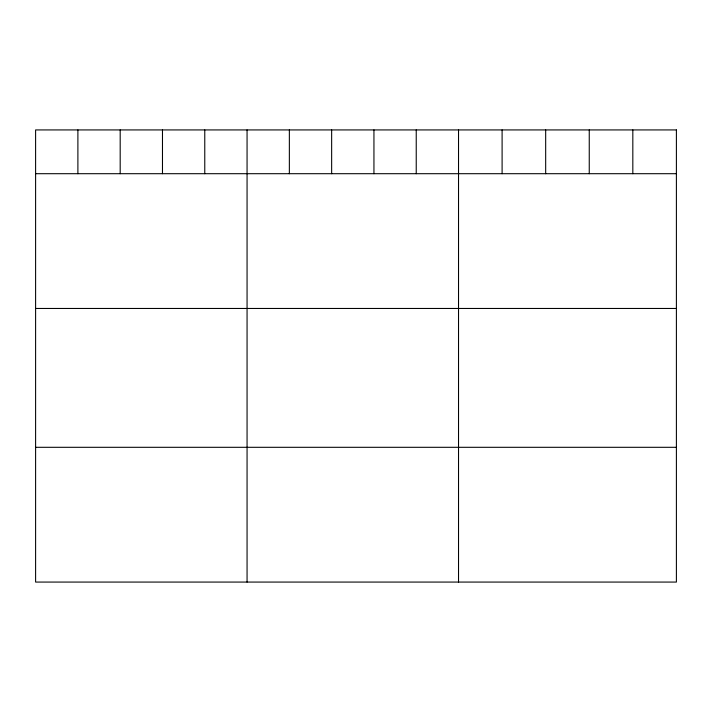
<?xml version="1.0" encoding="UTF-8"?>
<svg xmlns="http://www.w3.org/2000/svg" width="712" height="712" viewBox="0 0 712 712"><rect width="100%" height="100%" fill="white"/><g stroke="black" fill="none" stroke-linecap="round" stroke-linejoin="round"><path stroke-width="1.07" d="M35.6 173.701L676.4 173.701M35.6 308.465L676.4 308.465M35.6 447.305L676.4 447.305M632.826 129.931L632.826 173.701M589.251 129.931L589.251 173.701M545.677 129.931L545.677 173.701M502.102 129.931L502.102 173.701M458.528 129.931L458.528 582.069M416.235 129.931L416.235 173.701M373.942 129.931L373.942 173.701M331.65 129.931L331.65 173.701M289.357 129.931L289.357 173.701M247.064 129.931L247.064 582.069M204.771 129.931L204.771 173.701M162.478 129.931L162.478 173.701M120.186 129.931L120.186 173.701M77.893 129.931L77.893 173.701M676.4 129.931L35.6 129.931L35.6 582.069L676.4 582.069L676.4 129.931"/></g></svg>
